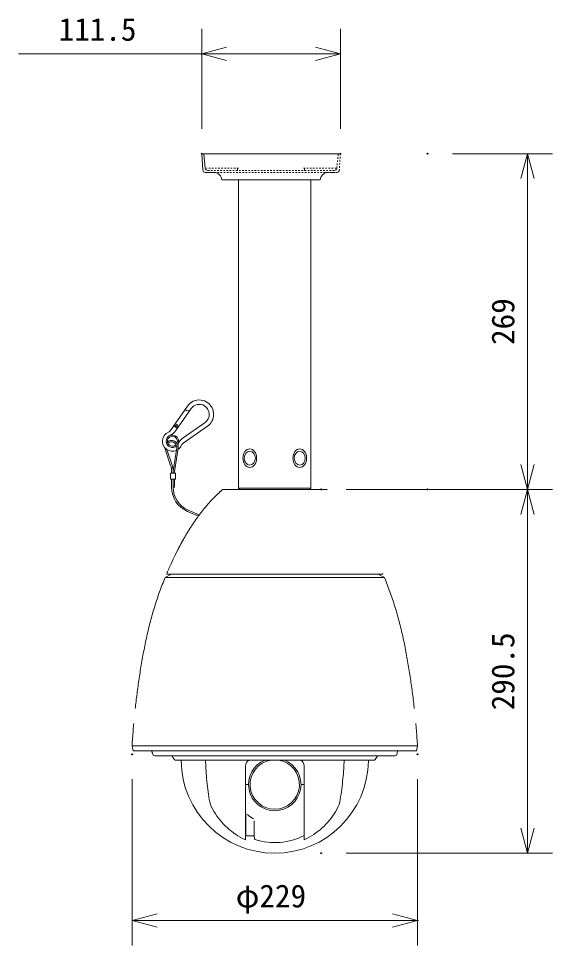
# Model space of a CAD drawing. Units: millimetres, scale not verified. Extents: x -63 to 62, y -117 to 117.
# Drawn here: x -42.6 to 0.2, y 2.1 to 76.4 of the extents above; entities that cross this region are included whole.
import ezdxf
from ezdxf.enums import TextEntityAlignment as Align

# ---------------------------------------------------------------- set-up
doc = ezdxf.new("R2010")
doc.units = ezdxf.units.MM
doc.header["$LTSCALE"] = 0.125
doc.header["$PDMODE"] = 32
doc.header["$PDSIZE"] = 0.0625
doc.linetypes.add('USER1', pattern=[4, 1, -1, 1, -1])
for name, color, linetype, lineweight in [('0-0_0', 7, 'Continuous', 9), ('0-4_GAIKEI', 1, 'Continuous', 18), ('0-6_SUNPO', 7, 'Continuous', 9)]:
    doc.layers.add(name, color=color, linetype=linetype, lineweight=lineweight)
doc.layers.add('0-5_Defpoints', color=7, linetype='Continuous')
doc.styles.add('ＭＳ ゴシック', font='')
doc.styles.get('ＭＳ ゴシック').set_extended_font_data('MS Gothic')

# ---------------------------------------------------------------- blocks, each defined once
blk = doc.blocks.new('_OPEN30')
at = {"layer": '0-0_0'}
blk.add_line((0, 0), (-1, 0), dxfattribs=at)
blk.add_lwpolyline([(-1, 0.26795), (0, 0), (-1, -0.26795)], dxfattribs=at)
blk = doc.blocks.new('D9')
at = {"layer": '0-5_Defpoints'}
for p in [(-34.5534, 72.5569), (-34.5534, 64.5569), (-23.4454, 64.5569)]:
    blk.add_point(p, dxfattribs=at)
at = {"layer": '0-6_SUNPO'}
for p, q in [((-34.5534, 66.5569), (-34.5534, 74.5569)), ((-23.4454, 66.5569), (-23.4454, 74.5569)), ((-34.5534, 72.5569), (-49.2201, 72.5569)), ((-25.4454, 72.5569), (-32.5534, 72.5569))]:
    blk.add_line(p, q, dxfattribs=at)
at = {"layer": '0-6_SUNPO', "xscale": 2, "yscale": 2, "rotation": 180}
blk.add_blockref('_OPEN30', (-34.5534, 72.5569), dxfattribs=at)
at = {"layer": '0-6_SUNPO', "xscale": 2, "yscale": 2}
blk.add_blockref('_OPEN30', (-23.4454, 72.5569), dxfattribs=at)
at = {"layer": '0-6_SUNPO', "style": 'ＭＳ ゴシック'}
blk.add_text('111.5', height=1.833, dxfattribs=at).set_placement((-46.0117, 73.0569), align=Align.BOTTOM_LEFT)
blk = doc.blocks.new('D8')
at = {"layer": '0-5_Defpoints'}
for p in [(-16.4613, 64.5591), (-16.4613, 37.6586), (-8.4613, 37.6586)]:
    blk.add_point(p, dxfattribs=at)
at = {"layer": '0-6_SUNPO'}
for p, q in [((-14.4613, 64.5591), (-6.4613, 64.5591)), ((-8.4613, 62.5591), (-8.4613, 39.6586)), ((-14.4613, 37.6586), (-6.4613, 37.6586))]:
    blk.add_line(p, q, dxfattribs=at)
at = {"layer": '0-6_SUNPO', "xscale": 2, "yscale": 2}
for p, rotation in [((-8.4613, 64.5591), 90), ((-8.4613, 37.6586), 270)]:
    blk.add_blockref('_OPEN30', p, dxfattribs=dict(at, rotation=rotation))
at = {"layer": '0-6_SUNPO', "style": 'ＭＳ ゴシック'}
blk.add_text('269', height=1.833, rotation=90, dxfattribs=at).set_placement((-8.9613, 49.2339), align=Align.BOTTOM_LEFT)
blk = doc.blocks.new('D7')
at = {"layer": '0-5_Defpoints'}
for p in [(-40.1274, 16.4309), (-17.2714, 16.4309), (-17.2714, 3.1133)]:
    blk.add_point(p, dxfattribs=at)
at = {"layer": '0-6_SUNPO'}
for p, q in [((-40.1274, 14.4309), (-40.1274, 1.1133)), ((-17.2714, 14.4309), (-17.2714, 1.1133)), ((-38.1274, 3.1133), (-19.2714, 3.1133))]:
    blk.add_line(p, q, dxfattribs=at)
at = {"layer": '0-6_SUNPO', "xscale": 2, "yscale": 2, "rotation": 180}
blk.add_blockref('_OPEN30', (-40.1274, 3.1133), dxfattribs=at)
at = {"layer": '0-6_SUNPO', "xscale": 2, "yscale": 2}
blk.add_blockref('_OPEN30', (-17.2714, 3.1133), dxfattribs=at)
at = {"layer": '0-6_SUNPO', "style": 'ＭＳ ゴシック'}
blk.add_text('φ229', height=1.833, dxfattribs=at).set_placement((-31.8244, 3.6133), align=Align.BOTTOM_LEFT)
blk = doc.blocks.new('D6')
at = {"layer": '0-5_Defpoints'}
for p in [(-24.9907, 37.6586), (-8.4613, 37.6586), (-24.9907, 8.5086)]:
    blk.add_point(p, dxfattribs=at)
at = {"layer": '0-6_SUNPO'}
for p, q in [((-22.9907, 37.6586), (-6.4613, 37.6586)), ((-8.4613, 10.5086), (-8.4613, 35.6586)), ((-22.9907, 8.5086), (-6.4613, 8.5086))]:
    blk.add_line(p, q, dxfattribs=at)
at = {"layer": '0-6_SUNPO', "xscale": 2, "yscale": 2}
for p, rotation in [((-8.4613, 37.6586), 90), ((-8.4613, 8.5086), 270)]:
    blk.add_blockref('_OPEN30', p, dxfattribs=dict(at, rotation=rotation))
at = {"layer": '0-6_SUNPO', "style": 'ＭＳ ゴシック'}
blk.add_text('290.5', height=1.833, rotation=90, dxfattribs=at).set_placement((-8.9613, 19.9586), align=Align.BOTTOM_LEFT)

msp = doc.modelspace()

# ---------------------------------------------------------------- linework, layer by layer
at = {"layer": '0-4_GAIKEI', "color": 7}
for p, q in [((-27.8915, 65.588), (-16.7836, 65.588)), ((-27.8915, 65.588), (-27.8039, 64.2747)), ((-26.8768, 64.088), (-27.6044, 64.088)), ((-18.3984, 63.488), (-26.2768, 63.488)), ((-24.9376, 63.4876), (-24.9376, 38.7876)), ((-19.1376, 38.7876), (-19.1376, 63.488)), ((-17.9575, 38.6876), (-26.1176, 38.6876)), ((-17.9575, 38.6876), (-26.1176, 38.6876)), ((-24.8376, 38.6876), (-24.9376, 38.7876)), ((-24.8376, 38.6876), (-19.2376, 38.6876)), ((-19.1376, 38.7876), (-19.2376, 38.6876)), ((-29.8213, 33.8176), (-29.8207, 33.8176)), ((-30.5115, 32.3576), (-30.5121, 32.3576)), ((-33.3876, 17.7376), (-33.4656, 18.1376)), ((-10.6876, 17.7376), (-10.6096, 18.1376)), ((-33.3876, 17.7376), (-10.6876, 17.7376))]:
    msp.add_line(p, q, dxfattribs=at)
at = {"layer": '0-4_GAIKEI'}
for p, q in [((-27.6008, 64.4259), (-27.7312, 65.5845)), ((-30.3864, 43.418), (-29.0259, 45.3611)), ((-29.9726, 43.3988), (-28.7392, 45.1604)), ((-29.2148, 45.0912), (-29.0715, 44.9908)), ((-28.8278, 45.0338), (-29.0715, 44.9908)), ((-27.625, 44.0462), (-29.3865, 42.8127)), ((-30.1326, 43.7806), (-29.8459, 43.5798)), ((-27.4242, 43.7595), (-29.3673, 42.3989)), ((-30.8144, 41.9068), (-30.378, 40.6028)), ((-30.6771, 41.8744), (-30.2642, 40.6409)), ((-29.8919, 42.0125), (-30.1608, 40.3037)), ((-29.7733, 41.9938), (-30.0437, 40.2757)), ((-30.3005, 40), (-30.3005, 40.1268)), ((-30.1805, 40), (-30.3805, 40)), ((-30.3805, 40), (-30.3805, 39.5)), ((-30.3805, 39.5), (-30.112, 39.5)), ((-30.3005, 39.5), (-30.3005, 38.8653)), ((-30.1805, 40), (-30.1805, 40.0518)), ((-29.9805, 40), (-30.1805, 40)), ((-30.1805, 39.5), (-30.1805, 38.8653)), ((-30.112, 39.5), (-29.9805, 39.5)), ((-30.062, 40.0425), (-30.062, 40)), ((-30.062, 39.5), (-30.062, 38.8667)), ((-29.9805, 39.5), (-29.9805, 40)), ((-30.062, 38.8667), (-30.1805, 38.8667)), ((-24.9376, 38.7876), (-19.1376, 38.7876)), ((-28.1546, 36.5467), (-29.0176, 36.9176)), ((-28.9702, 37.0279), (-28.0811, 36.6457)), ((-30.3044, 31.8876), (-30.8165, 31.6376)), ((-13.2587, 31.6376), (-30.8165, 31.6376)), ((-13.4374, 31.8876), (-30.6378, 31.8876)), ((-13.7707, 31.8876), (-13.2587, 31.6376)), ((-33.4656, 18.1376), (-10.6096, 18.1376)), ((-12.393, 17.3376), (-31.682, 17.3376)), ((-30.071, 17.0325), (-30.189, 17.2112)), ((-14.0041, 17.0325), (-13.8861, 17.2112)), ((-29.9876, 16.9876), (-14.0876, 16.9876)), ((-29.5455, 16.9876), (-29.5369, 16.9376)), ((-27.5378, 15.9418), (-27.5926, 16.9876)), ((-24.3876, 10.6091), (-24.3876, 16.5376)), ((-19.6876, 10.6091), (-19.6876, 16.5376)), ((-14.5297, 16.9876), (-14.5382, 16.9376)), ((-27.5372, 15.9334), (-27.5378, 15.9418)), ((-24.1376, 15.0376), (-24.3876, 15.0376)), ((-24.1224, 15.1776), (-24.1328, 15.1776)), ((-24.1224, 14.8976), (-24.1328, 14.8976)), ((-19.6876, 15.0376), (-19.9376, 15.0376)), ((-24.3533, 10.9376), (-24.3533, 12.7486)), ((-23.6836, 12.1347), (-23.6836, 10.892)), ((-23.7334, 10.9376), (-24.3533, 10.9376)), ((-23.6682, 10.7166), (-23.6836, 10.892))]:
    msp.add_line(p, q, dxfattribs=at)
at = {"layer": '0-4_GAIKEI', "linetype": 'USER1'}
for p, q in [((-17.0744, 64.4259), (-16.9439, 65.5845)), ((-24.9435, 64.4345), (-27.5185, 64.4345)), ((-27.402, 64.2483), (-17.2731, 64.2483)), ((-26.8768, 64.088), (-17.0708, 64.088)), ((-25.0268, 64.2483), (-25.0268, 64.4345)), ((-19.7316, 64.4345), (-17.1567, 64.4345)), ((-19.6484, 64.2483), (-19.6484, 64.4345))]:
    msp.add_line(p, q, dxfattribs=at)
at = {"layer": '0-4_GAIKEI', "color": 7, "linetype": 'USER1'}
for p, q in [((-16.7836, 65.588), (-16.8712, 64.2747)), ((-17.7984, 64.088), (-17.0708, 64.088))]:
    msp.add_line(p, q, dxfattribs=at)
at = {"layer": '0-4_GAIKEI', "color": 7}
for points in [[(-26.629, 38.295), (-26.6038, 38.3189), (-26.5785, 38.3426), (-26.5532, 38.3663), (-26.5279, 38.3897), (-26.5026, 38.4131), (-26.4772, 38.4363), (-26.4518, 38.4594), (-26.4264, 38.4824), (-26.401, 38.5052), (-26.3755, 38.5279), (-26.3501, 38.5504), (-26.3246, 38.5729), (-26.299, 38.5952), (-26.2735, 38.6173), (-26.2479, 38.6393)], [(-27.7624, 37.0564), (-27.7384, 37.0862), (-27.7144, 37.1159), (-27.6903, 37.1454), (-27.6662, 37.1748), (-27.642, 37.2041), (-27.6179, 37.2333), (-27.5937, 37.2623), (-27.5695, 37.2912), (-27.5452, 37.32), (-27.5209, 37.3487), (-27.4966, 37.3772), (-27.4723, 37.4056), (-27.4479, 37.4339), (-27.4235, 37.4621), (-27.3991, 37.4901), (-27.3747, 37.518), (-27.3502, 37.5458), (-27.3257, 37.5734), (-27.3012, 37.6009), (-27.2766, 37.6283), (-27.252, 37.6556), (-27.2274, 37.6827), (-27.2028, 37.7097), (-27.1781, 37.7366), (-27.1534, 37.7633), (-27.1287, 37.7899), (-27.104, 37.8164), (-27.0792, 37.8428), (-27.0544, 37.869), (-27.0296, 37.8951), (-27.0047, 37.9211), (-26.9799, 37.9469), (-26.955, 37.9726), (-26.93, 37.9982), (-26.9051, 38.0237), (-26.8801, 38.049), (-26.8551, 38.0742), (-26.8301, 38.0992), (-26.805, 38.1242)], [(-26.805, 38.1242), (-26.78, 38.149), (-26.7549, 38.1736), (-26.7297, 38.1982), (-26.7046, 38.2226), (-26.6794, 38.2469), (-26.6542, 38.271), (-26.629, 38.295)], [(-28.6747, 35.7983), (-28.652, 35.8329), (-28.6292, 35.8673), (-28.6063, 35.9016), (-28.5834, 35.9358), (-28.5605, 35.9699), (-28.5376, 36.0039), (-28.5146, 36.0377), (-28.4916, 36.0714), (-28.4686, 36.105), (-28.4455, 36.1385), (-28.4224, 36.1719), (-28.3993, 36.2051), (-28.3761, 36.2382), (-28.3529, 36.2712), (-28.3296, 36.3041), (-28.3064, 36.3369), (-28.2831, 36.3695), (-28.2597, 36.402), (-28.2364, 36.4344), (-28.213, 36.4667), (-28.1895, 36.4988), (-28.1661, 36.5308), (-28.1426, 36.5627), (-28.119, 36.5945), (-28.0955, 36.6262), (-28.0719, 36.6577), (-28.0483, 36.6891), (-28.0246, 36.7204), (-28.0009, 36.7516), (-27.9772, 36.7826), (-27.9535, 36.8135), (-27.9297, 36.8443), (-27.9059, 36.875), (-27.8821, 36.9055), (-27.8582, 36.936), (-27.8343, 36.9663), (-27.8104, 36.9964), (-27.7864, 37.0265), (-27.7624, 37.0564)], [(-29.5348, 34.3599), (-29.5134, 34.3989), (-29.4921, 34.4379), (-29.4706, 34.4767), (-29.4492, 34.5154), (-29.4277, 34.554), (-29.4061, 34.5925), (-29.3846, 34.6309), (-29.363, 34.6691), (-29.3413, 34.7073), (-29.3196, 34.7453), (-29.2979, 34.7832), (-29.2761, 34.8211), (-29.2543, 34.8587), (-29.2325, 34.8963), (-29.2106, 34.9338), (-29.1887, 34.9712), (-29.1668, 35.0084), (-29.1448, 35.0455), (-29.1227, 35.0825), (-29.1007, 35.1194), (-29.0786, 35.1562), (-29.0565, 35.1929), (-29.0343, 35.2294), (-29.0121, 35.2658), (-28.9898, 35.3022), (-28.9676, 35.3384), (-28.9453, 35.3744), (-28.9229, 35.4104), (-28.9005, 35.4463), (-28.8781, 35.482), (-28.8556, 35.5176), (-28.8331, 35.5531), (-28.8106, 35.5885), (-28.7881, 35.6238), (-28.7655, 35.6589), (-28.7428, 35.6939), (-28.7202, 35.7289), (-28.6975, 35.7637), (-28.6747, 35.7983)], [(-29.8111, 33.8376), (-29.7878, 33.8827), (-29.767, 33.9231), (-29.7461, 33.9634), (-29.7251, 34.0035), (-29.7041, 34.0436), (-29.6831, 34.0835), (-29.662, 34.1233), (-29.6409, 34.163), (-29.6198, 34.2026), (-29.5986, 34.2421), (-29.5774, 34.2815), (-29.5561, 34.3207), (-29.5348, 34.3599)], [(-30.5121, 32.3576), (-30.3441, 32.7342), (-30.173, 33.1031), (-29.9987, 33.4643), (-29.8213, 33.8176)], [(-30.6839, 31.957), (-30.6649, 32.002), (-30.6459, 32.0469)], [(-30.6459, 32.0469), (-30.6268, 32.0918), (-30.6077, 32.1365)], [(-30.5886, 32.1812), (-30.5694, 32.2257), (-30.5502, 32.2702), (-30.5309, 32.3145), (-30.5209, 32.3376)], [(-32.2547, 27.0504), (-32.2201, 27.2019), (-32.1849, 27.3532), (-32.1489, 27.5043), (-32.1123, 27.6552), (-32.0748, 27.806), (-32.0367, 27.9565), (-31.9977, 28.1069), (-31.958, 28.257), (-31.9174, 28.4069), (-31.876, 28.5565), (-31.8337, 28.7059), (-31.7905, 28.855), (-31.7465, 29.0039), (-31.7016, 29.1525), (-31.6558, 29.3009), (-31.6093, 29.4489), (-31.5619, 29.5968), (-31.5136, 29.7443), (-31.4646, 29.8916), (-31.4148, 30.0386), (-31.3641, 30.1853), (-31.3127, 30.3318), (-31.2606, 30.478), (-31.2076, 30.6239), (-31.154, 30.7696), (-31.0995, 30.915), (-31.0444, 31.0601), (-30.9885, 31.2049), (-30.9319, 31.3494), (-30.8746, 31.4937), (-30.8165, 31.6376)], [(-11.8205, 27.0504), (-11.855, 27.2019), (-11.8903, 27.3532), (-11.9262, 27.5043), (-11.9629, 27.6552), (-12.0003, 27.806), (-12.0385, 27.9565), (-12.0774, 28.1069), (-12.1172, 28.257), (-12.1578, 28.4069), (-12.1992, 28.5565), (-12.2415, 28.7059), (-12.2846, 28.855), (-12.3287, 29.0039), (-12.3736, 29.1525), (-12.4193, 29.3009), (-12.4659, 29.4489), (-12.5133, 29.5968), (-12.5615, 29.7443), (-12.6106, 29.8916), (-12.6604, 30.0386), (-12.711, 30.1853), (-12.7624, 30.3318), (-12.8146, 30.478), (-12.8675, 30.6239), (-12.9212, 30.7696), (-12.9756, 30.915), (-13.0308, 31.0601), (-13.0866, 31.2049), (-13.1432, 31.3494), (-13.2006, 31.4937), (-13.2587, 31.6376)], [(-33.2116, 21.1376), (-33.2014, 21.23), (-33.184, 21.3842), (-33.1662, 21.5384), (-33.148, 21.6925), (-33.1295, 21.8466), (-33.1105, 22.0007), (-33.0912, 22.1547), (-33.0715, 22.3086), (-33.0514, 22.4625), (-33.031, 22.6164), (-33.0102, 22.7702), (-32.989, 22.924), (-32.9675, 23.0777), (-32.9456, 23.2314), (-32.9233, 23.385), (-32.9006, 23.5385), (-32.8776, 23.6921), (-32.8541, 23.8455), (-32.8303, 23.9989), (-32.806, 24.1522), (-32.7813, 24.3055), (-32.7562, 24.4586), (-32.7306, 24.6118), (-32.7046, 24.7648), (-32.6781, 24.9178), (-32.6512, 25.0707), (-32.6238, 25.2235), (-32.5959, 25.3763), (-32.5676, 25.5289), (-32.5387, 25.6815), (-32.5093, 25.834), (-32.4795, 25.9864), (-32.4491, 26.1388), (-32.4181, 26.291), (-32.3866, 26.4431), (-32.3546, 26.5951), (-32.3219, 26.747), (-32.2886, 26.8988), (-32.2547, 27.0504)], [(-10.8635, 21.1376), (-10.8738, 21.23), (-10.8912, 21.3842), (-10.909, 21.5384), (-10.9272, 21.6925), (-10.9457, 21.8466), (-10.9646, 22.0007), (-10.984, 22.1547), (-11.0036, 22.3086), (-11.0237, 22.4625), (-11.0441, 22.6164), (-11.065, 22.7702), (-11.0861, 22.924), (-11.1077, 23.0777), (-11.1296, 23.2314), (-11.1519, 23.385), (-11.1745, 23.5385), (-11.1976, 23.6921), (-11.221, 23.8455), (-11.2449, 23.9989), (-11.2692, 24.1522), (-11.2939, 24.3055), (-11.319, 24.4586), (-11.3445, 24.6118), (-11.3705, 24.7648), (-11.397, 24.9178), (-11.4239, 25.0707), (-11.4513, 25.2235), (-11.4792, 25.3763), (-11.5076, 25.5289), (-11.5364, 25.6815), (-11.5658, 25.834), (-11.5957, 25.9864), (-11.6261, 26.1388), (-11.657, 26.291), (-11.6885, 26.4431), (-11.7206, 26.5951), (-11.7533, 26.747), (-11.7865, 26.8988), (-11.8205, 27.0504)], [(-33.4656, 18.1376), (-33.4563, 18.2925), (-33.4465, 18.4474), (-33.4364, 18.6023), (-33.4259, 18.7571), (-33.4149, 18.9119), (-33.4035, 19.0667), (-33.3917, 19.2215), (-33.3795, 19.3762), (-33.3668, 19.5309), (-33.3538, 19.6855), (-33.3403, 19.8401), (-33.3317, 19.9376)], [(-10.6096, 18.1376), (-10.6189, 18.2925), (-10.6286, 18.4474), (-10.6387, 18.6023), (-10.6493, 18.7571), (-10.6603, 18.9119), (-10.6717, 19.0667), (-10.6835, 19.2215), (-10.6957, 19.3762), (-10.7083, 19.5309), (-10.7214, 19.6855), (-10.7348, 19.8401), (-10.7435, 19.9376)]]:
    msp.add_lwpolyline(points, dxfattribs=at)
at = {"layer": '0-4_GAIKEI'}
for points in [[(-16.538, 15.9334), (-16.5374, 15.9418), (-16.4826, 16.9876)], [(-24.3898, 10.6101), (-24.4269, 10.6273), (-24.6167, 10.7202), (-24.8029, 10.8202), (-24.9852, 10.9271), (-25.1634, 11.0407), (-25.3372, 11.1608), (-25.5064, 11.2874), (-25.6707, 11.4203), (-25.83, 11.5591), (-25.9839, 11.7039), (-26.1324, 11.8543), (-26.2751, 12.0101), (-26.4119, 12.1712), (-26.5425, 12.3373), (-26.6669, 12.5081), (-26.7848, 12.6835), (-26.896, 12.8632), (-27.0005, 13.0469), (-27.098, 13.2343), (-27.1882, 13.4254), (-27.2505, 13.6269), (-27.2829, 13.8358), (-27.3133, 14.0449), (-27.3426, 14.2542), (-27.3708, 14.4636), (-27.3979, 14.6732), (-27.4239, 14.8829), (-27.4488, 15.0928), (-27.4725, 15.3028), (-27.4952, 15.5129), (-27.5167, 15.7231), (-27.5372, 15.9334)], [(-19.6854, 10.6101), (-19.6482, 10.6273), (-19.4585, 10.7202), (-19.2723, 10.8202), (-19.09, 10.9271), (-18.9118, 11.0407), (-18.738, 11.1608), (-18.5688, 11.2874), (-18.4044, 11.4203), (-18.2452, 11.5591), (-18.0912, 11.7039), (-17.9428, 11.8543), (-17.8001, 12.0101), (-17.6633, 12.1712), (-17.5326, 12.3373), (-17.4083, 12.5081), (-17.2904, 12.6835), (-17.1791, 12.8632), (-17.0747, 13.0469), (-16.9772, 13.2343), (-16.8869, 13.4254), (-16.8247, 13.6269), (-16.7923, 13.8358), (-16.7619, 14.0449), (-16.7325, 14.2542), (-16.7043, 14.4636), (-16.6773, 14.6732), (-16.6513, 14.8829), (-16.6264, 15.0928), (-16.6026, 15.3028), (-16.58, 15.5129), (-16.5584, 15.7231), (-16.538, 15.9334)], [(-23.6682, 10.7166), (-23.6645, 10.697), (-23.6566, 10.6777), (-23.6447, 10.6604), (-23.6294, 10.6459), (-23.6113, 10.6348), (-23.5989, 10.63)]]:
    msp.add_lwpolyline(points, dxfattribs=at)
msp.add_circle((-29.8745, 43.844), 0.075, dxfattribs=at)
at = {"layer": '0-4_GAIKEI', "color": 7}
for centre, radius, start, end in [((-27.6044, 64.288), 0.2, 183.81627, 270), ((-26.9317, 63.4331), 0.6572, 4.79218, 85.20782), ((-17.7435, 63.4331), 0.6572, 94.79218, 175.20782), ((-17.0708, 64.288), 0.2, 270, 356.18373), ((-26.1176, 38.4876), 0.2, 90, 130.65096), ((-26.1176, 38.4876), 0.2, 90, 130.65096), ((-17.9575, 38.4876), 0.2, 49.34904, 90), ((-17.9575, 38.4876), 0.2, 49.34904, 90), ((-30.6378, 31.9376), 0.05, 157.21972, 270), ((-13.4374, 31.9376), 0.05, 270, 22.78028), ((-22.0376, 17.0376), 7.5, 180.76397, 270), ((-22.0376, 17.0376), 7.5, 270, 359.23603)]:
    msp.add_arc(centre, radius, start, end, dxfattribs=at)
at = {"layer": '0-4_GAIKEI'}
for centre, radius, start, end in [((-27.402, 64.4483), 0.2, 186.42433, 270), ((-17.2731, 64.4483), 0.2, 270, 353.57567), ((-28.0838, 44.7015), 1.15, 114.52366, 145), ((-28.0838, 44.7015), 0.8, 58.00288, 145), ((-28.0838, 44.7015), 1.15, 54.00506, 114.52366), ((-28.0838, 44.7015), 0.8, 305, 58.00288), ((-28.0838, 44.7015), 1.15, 305, 54.00506), ((-29.8745, 43.844), 0.175, 145, 325), ((-30.2405, 42.5448), 0.8, 113.2455, 293.32866), ((-30.7141, 43.6474), 0.4, 293.2455, 325), ((-30.9556, 44.0871), 1.2, 294.87418, 325), ((-30.2405, 42.5448), 0.5, 114.87418, 313.01664), ((-30.2405, 42.5448), 0.4, 45, 318.7433), ((-30.3045, 42.0774), 0.5377, 0, 128.3185), ((-30.3045, 42.0774), 0.4177, 0, 135.22824), ((-30.2405, 42.5448), 0.5, 358.01664, 114.87418), ((-30.2405, 42.5448), 0.4, 3.7433, 45), ((-30.2405, 42.5448), 0.4, 337.86865, 3.7433), ((-30.2405, 42.5448), 0.5, 335.12582, 358.01664), ((-28.6982, 41.8298), 1.2, 146.24561, 155.12582), ((-28.6982, 41.8298), 1.2, 125, 146.24561), ((-29.1379, 42.0712), 0.4, 125, 156.7545), ((-30.3045, 42.0774), 0.5377, 186.8496, 198.50312), ((-30.3045, 42.0774), 0.4177, 351.05601, 360), ((-30.2405, 42.5448), 0.5, 329.3214, 335.12582), ((-30.2405, 42.5448), 0.8, 304.20901, 336.7545), ((-30.3045, 42.0774), 0.5377, 351.05601, 0), ((-29.1379, 42.0712), 0.4, 153.67974, 156.7545), ((-31.8005, 40.1268), 1.5, 0, 18.50312), ((-31.8005, 40.1268), 1.62, 0, 18.50312), ((-28.5605, 40.0518), 1.62, 171.05601, 180), ((-28.562, 40.0425), 1.5, 171.05601, 180), ((-28.1805, 38.8653), 2.12, 180, 246.74333), ((-28.1805, 38.8653), 2, 180, 246.74333), ((-29.0376, 18.6276), 3, 197.25945, 204.2265), ((-31.6822, 17.4376), 0.1, 204.2265, 270), ((-31.1904, 16.55), 1.2, 33.438, 41.0262), ((-12.8847, 16.55), 1.2, 138.9738, 146.562), ((-12.393, 17.4376), 0.1, 270, 335.7735), ((-15.0376, 18.6276), 3, 335.7735, 342.74055), ((-29.9876, 17.0876), 0.1, 213.438, 270), ((-23.8876, 16.5376), 0.5, 115.62125, 180), ((-22.0376, 15.0376), 2.1, 111.69125, 68.37939), ((-22.0376, 15.0376), 1.975, 98.65172, 81.34828), ((-20.1876, 16.5376), 0.5, 0, 64.37845), ((-14.0876, 17.0876), 0.1, 270, 326.562), ((-22.0376, 15.0376), 3.25, 227.80913, 238.12785), ((-22.0376, 15.5376), 5.15, 242.84948, 243.2787), ((-23.7334, 10.8876), 0.05, 5, 90), ((-22.0376, 15.5376), 5.15, 252.35148, 297.1598)]:
    msp.add_arc(centre, radius, start, end, dxfattribs=at)
for centre, major_axis, ratio in [((-24.0371, 41.1878), (0.0009, 0.7461), 0.735836), ((-24.0371, 41.1878), (0.0118, 0.5493), 0.811709), ((-20.0381, 41.1878), (-0.0009, 0.7461), 0.735836), ((-20.0381, 41.1878), (-0.0118, 0.5493), 0.811709)]:
    msp.add_ellipse(centre, major_axis=major_axis, ratio=ratio, dxfattribs=at)

# ---------------------------------------------------------------- block references
at = {"layer": '0-6_SUNPO'}
for name in ['D9', 'D8', 'D6', 'D7']:
    msp.add_blockref(name, (6.6618, 1.029), dxfattribs=at)

doc.saveas('drawing.dxf')
